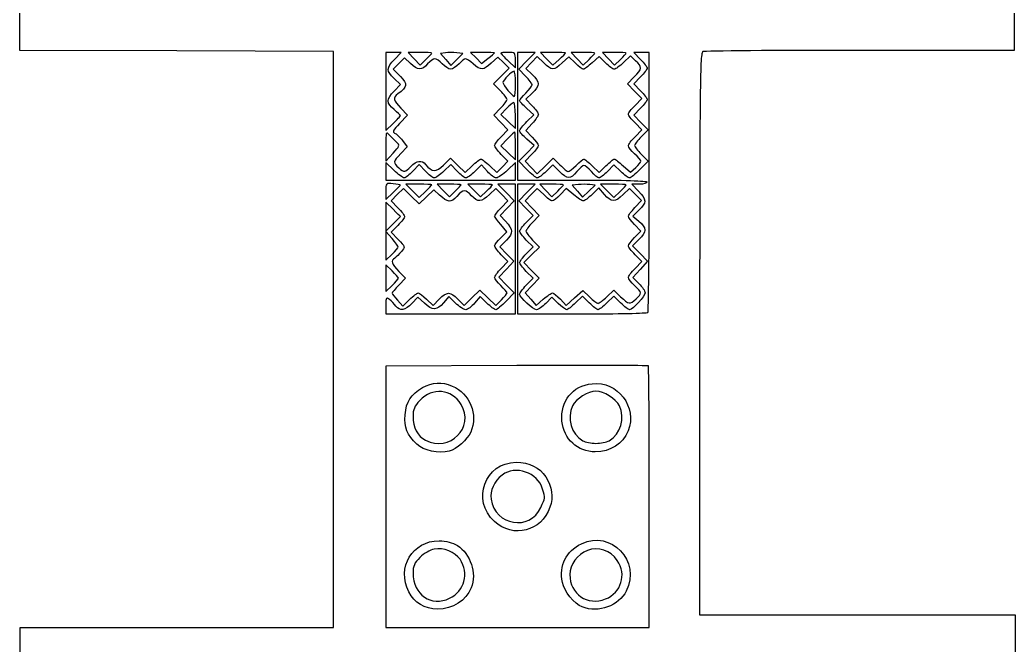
# Model space of a CAD drawing. Extents: x 29 to 164, y -46 to 300.
# Drawn here: x 29.5 to 163.8, y 128 to 212.3 of the extents above; entities that cross this region are included whole.
import ezdxf

# ---------------------------------------------------------------- set-up
doc = ezdxf.new("R2010")
doc.units = 0
doc.layers.get('0').update_dxf_attribs({"linetype": 'CONTINUOUS'})

msp = doc.modelspace()

# ---------------------------------------------------------------- linework, layer by layer
at = {"color": 7}
for points in [[(71.787949, 169.835831), (71.787103, 208.076942), (50.619327, 208.149284), (29.451512, 208.221624), (29.451512, 254.080943), (29.451512, 299.940276), (96.479292, 299.940276), (163.507067, 299.940276), (163.546748, 279.126387)], [(163.617303, 233.265679), (163.648178, 208.218861), (142.857372, 208.218578)], [(80.02474, 207.005173), (80.926768, 207.935831), (79.883629, 207.935831), (78.840491, 207.935831), (78.840491, 202.659357), (78.840491, 197.382885), (79.828266, 198.340276)], [(82.166164, 206.441959), (81.368821, 207.205864), (80.609372, 206.446418), (79.849924, 205.686969), (80.800428, 204.706298)], [(83.444266, 207.935831), (81.839246, 207.935831), (82.651507, 207.08801), (83.463771, 206.240189), (84.256533, 206.9997)], [(83.444266, 207.935831), (83.444266, 207.935831)], [(86.899259, 207.883533), (86.219332, 207.79472), (86.918786, 206.986046), (87.61824, 206.17737), (88.430879, 206.986046), (89.243521, 207.79472), (88.411355, 207.883533)], [(86.899259, 207.883533), (86.899259, 207.883533)], [(91.899596, 207.935831), (90.283228, 207.935831), (91.029584, 207.189478), (91.775935, 206.443124), (92.630331, 207.118922)], [(91.899596, 207.935831), (91.899596, 207.935831)], [(94.302097, 202.777168), (93.394905, 203.713152), (94.444061, 204.762307), (95.493216, 205.811463), (94.716253, 206.561384), (93.939292, 207.311305), (93.079189, 206.49468), (93.079189, 206.49468)], [(95.350401, 207.935831), (95.350401, 207.935831)], [(95.350401, 206.806942), (96.338181, 205.849552), (96.338181, 206.89269)], [(97.692975, 204.74838), (96.789991, 205.680021), (97.891363, 206.807927), (98.992732, 207.935831), (97.806566, 207.935831), (96.620401, 207.935831), (96.620401, 199.328054), (96.620401, 190.720276), (105.369292, 190.720276)], [(100.145943, 206.526888), (99.270162, 207.375725), (98.508572, 206.580795), (97.746981, 205.785865), (98.594802, 204.973601)], [(101.415726, 207.935831), (99.719934, 207.935831), (100.545584, 207.071873), (101.371228, 206.207912), (102.236027, 207.001317)], [(101.415726, 207.935831), (101.415726, 207.935831)], [(104.39008, 206.516417), (103.525106, 207.354781), (102.628059, 206.516417)], [(105.4576, 207.935831), (103.852576, 207.935831), (104.664843, 207.08801), (105.477107, 206.240189), (106.269866, 206.9997)], [(105.4576, 207.935831), (105.4576, 207.935831)], [(108.511597, 206.53028), (107.659373, 207.382504), (106.688738, 206.53028)], [(109.690933, 207.935831), (108.08591, 207.935831), (108.898174, 207.08801), (109.71044, 206.240189), (110.503197, 206.9997)], [(109.690933, 207.935831), (109.690933, 207.935831)], [(112.562725, 206.809979), (111.853938, 207.475849), (110.92651, 206.576951)], [(113.357259, 207.935831), (112.314121, 207.935831), (113.216151, 207.005173)], [(114.400401, 190.485092), (114.400401, 207.935831), (113.357259, 207.935831), (113.357259, 207.935831)], [(79.97155, 202.716958), (80.820387, 203.592736), (79.97155, 204.405974)], [(96.144701, 205.395831), (96.144701, 205.395831)], [(112.480209, 200.796284), (113.382236, 201.726942), (112.424848, 202.71472), (111.467457, 203.702498), (112.369481, 204.633157)], [(113.216151, 204.633157), (112.314121, 203.702498), (113.216151, 202.771839)], [(98.593673, 202.430415), (97.744839, 201.617178), (98.593673, 200.7414)], [(79.969377, 200.218027), (79.969292, 200.218027)], [(80.872271, 200.398839), (81.775255, 199.467198), (80.683207, 198.348838)], [(94.417986, 196.56295), (95.320014, 197.493609), (94.362623, 198.481387), (93.405232, 199.469165), (94.307259, 200.399823)], [(95.121106, 200.371074), (94.362874, 199.579649), (95.350525, 198.622377), (96.338181, 197.665107), (96.338181, 199.413801)], [(96.10876, 201.162498), (96.10876, 201.162498)], [(97.865097, 198.597973), (98.827576, 199.530842), (97.865097, 200.375905)], [(113.216151, 200.399823), (112.314121, 199.469165), (113.271512, 198.481387), (114.228903, 197.493609), (113.326878, 196.56295)], [(98.593035, 198.337002), (97.743445, 197.385399), (98.593035, 196.508845)], [(112.480209, 196.56295), (113.382236, 197.493609), (112.480209, 198.424268)], [(79.334292, 196.777975), (79.334292, 196.777975)], [(95.263775, 196.279822), (94.36087, 195.34826), (95.349523, 194.390017), (96.338181, 193.431774), (96.338181, 195.321579)], [(96.252431, 197.211387), (96.252431, 197.211387)], [(97.890401, 192.131387), (96.788069, 193.260276), (97.817573, 194.318609), (98.847072, 195.376942), (97.874847, 196.22092)], [(78.840401, 195.300452), (78.840401, 193.268565), (79.81453, 194.322755)], [(81.083997, 196.041319), (81.720123, 195.180917), (80.844709, 194.277715)], [(86.631712, 192.725101), (87.589292, 193.653222), (88.57707, 192.695831), (89.564848, 191.73844), (90.495504, 192.640468)], [(92.871979, 192.636147), (93.807094, 191.729799), (94.567875, 192.49058), (95.328658, 193.25136), (94.42231, 194.186475)], [(98.541885, 194.192264), (97.641142, 193.262934), (98.456403, 192.411984), (99.271664, 191.561036), (100.343939, 192.608083), (101.416211, 193.65513), (102.347855, 192.752146)], [(112.424848, 194.248054), (112.424848, 194.248054)], [(113.327826, 194.18995), (114.230813, 193.258309), (113.129444, 192.130402)], [(79.910632, 192.047553), (78.840401, 193.092608), (78.840401, 191.906442), (78.840401, 190.720276), (87.589292, 190.720276), (96.338181, 190.720276), (96.338181, 191.906442), (96.338181, 193.092608), (95.267947, 192.047553), (95.267947, 192.047553)], [(84.181321, 191.917965), (83.34517, 192.833432), (82.489596, 191.917965)], [(88.45968, 191.913658), (87.608128, 192.824815), (86.668054, 191.913658)], [(92.547192, 191.87774), (91.767347, 192.752981), (90.864326, 191.87774)], [(102.269468, 191.887965), (101.383998, 192.773428), (100.470434, 191.887965)], [(106.696411, 192.640468), (107.62707, 191.73844), (108.557729, 192.640468)], [(110.550373, 191.887965), (109.636803, 192.773428), (108.751339, 191.887965)], [(110.873786, 192.656952), (111.882366, 191.771407), (112.576937, 192.423927)], [(78.840401, 173.821498), (78.840401, 172.658054), (87.589292, 172.658054), (96.338181, 172.658054), (96.338181, 181.406942), (96.338181, 190.155831), (95.152015, 190.155831), (95.152015, 190.155831)], [(86.106294, 188.692893), (85.328856, 189.417315), (84.341422, 188.460257), (83.353992, 187.503199), (82.281714, 188.550247), (81.209442, 189.597294), (80.394181, 188.746346), (79.578917, 187.895395), (80.479663, 186.966065)], [(79.828181, 190.209394), (79.828181, 190.209394)], [(83.290828, 190.155831), (81.532366, 190.155831), (82.437865, 189.250333), (83.343369, 188.344834), (84.196326, 189.162022)], [(83.290828, 190.155831), (83.290828, 190.155831)], [(87.395377, 190.155831), (85.790357, 190.155831), (86.602621, 189.30801), (87.414882, 188.460189), (88.207644, 189.2197)], [(87.395377, 190.155831), (87.395377, 190.155831)], [(91.562112, 190.155831), (89.89049, 190.155831), (90.7535, 189.292821), (91.61651, 188.429811), (92.425119, 189.204511)], [(91.562112, 190.155831), (91.562112, 190.155831)], [(94.416697, 186.966065), (95.31744, 187.895395), (94.502927, 188.745561), (93.688419, 189.595727), (92.812639, 188.746891)], [(95.152015, 190.155831), (93.965847, 190.155831), (95.067219, 189.027927), (96.168591, 187.900021), (95.21153, 186.912587), (94.254475, 185.925157), (94.978895, 185.147716)], [(97.804656, 184.991839), (98.706683, 185.922498), (97.748336, 186.911261), (96.789991, 187.900021), (97.891363, 189.027927), (98.992732, 190.155831), (97.806566, 190.155831), (96.620401, 190.155831), (96.620401, 181.406942), (96.620401, 172.658054), (105.322251, 172.658054)], [(100.145943, 188.746891), (99.270162, 189.595727), (98.455655, 188.745561), (97.641142, 187.895395), (98.597246, 186.908947), (99.55335, 185.922498), (98.65132, 184.991839)], [(101.224266, 190.155831), (99.619246, 190.155831), (100.431507, 189.30801), (101.243771, 188.460189), (102.036533, 189.2197)], [(101.224266, 190.155831), (101.224266, 190.155831)], [(104.204093, 188.731882), (103.192518, 189.56571), (102.393657, 188.731882)], [(104.830869, 190.103533), (104.000119, 190.01472), (104.702184, 189.202552), (105.404248, 188.390385), (106.255775, 189.202552), (107.107304, 190.01472), (106.38446, 190.103533)], [(104.830869, 190.103533), (104.830869, 190.103533)], [(108.342089, 188.78494), (107.595822, 189.671829), (106.680787, 188.78494)], [(109.549046, 190.155831), (107.802135, 190.155831), (108.712356, 189.265923), (109.622579, 188.376014), (110.459269, 189.177612)], [(109.549046, 190.155831), (109.549046, 190.155831)], [(112.459468, 187.001171), (113.338139, 187.938733), (112.544389, 188.76723), (111.750639, 189.595727), (110.874861, 188.746891)], [(113.07504, 190.155831), (112.031899, 190.155831), (112.933926, 189.225173)], [(78.840401, 189.197131), (78.840401, 188.069552), (79.828181, 189.026942)], [(79.828181, 186.769165), (78.840401, 187.726556), (78.840401, 185.781387), (78.840401, 183.836218), (79.828181, 184.793609)], [(79.828181, 186.769165), (79.828181, 186.769165)], [(113.008509, 186.646466), (112.181056, 185.853718), (113.008509, 185.157464)], [(80.47837, 184.595379), (79.576346, 183.66472), (80.527723, 182.683143)], [(94.36404, 182.929224), (95.196443, 183.745947), (94.356199, 184.702931)], [(112.416545, 182.950599), (113.254906, 183.815571), (112.416545, 184.712617)], [(79.675612, 182.807394), (78.840412, 183.784509), (78.840412, 181.837368), (78.840412, 179.890229), (79.687079, 180.701387)], [(79.675612, 182.807394), (79.675612, 182.807394)], [(95.11928, 182.606387), (94.251899, 181.689165), (95.182789, 180.728731), (96.113676, 179.768301), (95.113842, 178.68262), (94.114008, 177.596942), (95.142259, 176.538609), (96.170513, 175.480276), (95.068181, 174.351387)], [(98.656484, 182.614495), (99.563674, 181.678511), (98.518926, 180.633764), (97.474176, 179.589016), (98.514716, 178.523407), (99.555255, 177.457798), (98.613118, 176.485757), (97.670976, 175.513716), (98.401037, 174.646089), (99.131097, 173.778459), (100.100229, 174.629367)], [(97.804656, 180.758506), (98.706683, 181.689165), (97.804656, 182.619823)], [(112.986323, 182.674112), (112.136705, 181.860124), (113.154579, 180.817725), (114.172455, 179.775325), (113.165501, 178.660748), (112.158546, 177.546168), (112.997245, 176.742642)], [(94.417986, 178.78295), (95.320014, 179.713609), (94.417986, 180.644268)], [(112.480209, 178.78295), (113.382236, 179.713609), (112.480209, 180.644268)], [(79.68707, 178.443609), (78.840401, 179.254767), (78.840401, 177.455831), (78.840401, 175.656896), (79.68707, 176.468054)], [(79.68707, 178.443609), (79.68707, 178.443609)], [(80.589097, 178.38649), (81.491125, 177.455831), (80.589097, 176.525173)], [(97.804656, 176.525173), (98.706683, 177.455831), (97.804656, 178.38649)], [(94.362623, 176.467991), (94.362623, 176.468054)], [(112.424848, 176.468054), (112.424848, 176.468054)], [(84.04584, 174.106799), (83.183496, 174.920172), (82.370261, 174.071335)], [(84.345972, 174.631439), (85.22175, 173.782602), (86.034987, 174.631439)], [(88.25335, 174.109384), (87.338315, 174.996273), (86.631625, 174.156422)], [(88.579898, 174.630592), (89.393889, 173.780973), (90.467143, 174.82898), (91.540401, 175.87699), (92.607861, 174.834644), (93.675316, 173.792299), (94.442303, 174.559286)], [(92.48668, 174.109384), (91.571645, 174.996273), (90.825379, 174.109384)], [(102.121496, 174.071335), (101.245721, 174.920172), (100.432481, 174.071335)], [(102.398325, 174.641576), (103.201851, 173.802877), (104.315525, 174.809016), (105.4292, 175.815155), (106.329903, 174.94216)], [(106.299948, 174.124528), (105.369292, 175.026556), (104.438631, 174.124528)], [(108.671967, 174.971195), (109.602623, 175.873222), (110.533282, 174.971195)], [(110.533282, 174.124528), (109.602623, 175.026556), (108.671967, 174.124528)], [(80.412553, 174.497663), (81.138042, 173.714852), (82.048768, 174.597564)], [(121.199673, 169.951571), (121.201109, 132.018054), (142.48881, 132.018054), (163.776505, 132.018054), (163.712356, 63.931942)], [(96.5029, 165.66886), (78.840401, 165.59411), (78.840401, 147.959415), (78.840401, 130.32472), (96.620401, 130.32472), (114.400401, 130.32472), (114.400401, 147.916571)], [(114.2829, 165.626016), (114.2829, 165.626016)], [(89.011825, 160.438241), (89.011825, 160.438241)], [(110.370465, 160.231803), (110.370465, 160.231803)], [(90.296763, 156.698505), (90.296763, 156.698505)], [(111.543341, 156.853753), (111.543341, 156.853753)], [(99.993712, 149.016566), (99.993712, 149.016566)], [(100.993784, 146.552498), (100.993784, 146.552498)], [(88.862752, 139.531266), (88.862752, 139.531266)], [(110.087314, 139.384652), (110.087314, 139.384652)], [(90.376671, 135.687086), (90.376671, 135.687086)], [(111.290498, 135.242078), (111.290498, 135.242078)], [(163.575817, -25.25028), (163.503483, -46.346391), (96.525241, -46.346391), (29.547004, -46.346391), (29.506934, 41.989165), (29.466867, 130.32472), (50.625858, 130.32472), (71.784848, 130.32472), (71.786823, 130.95972)]]:
    msp.add_lwpolyline(points, dxfattribs=at)
for points in [[(142.857372, 208.218578), (131.422428, 208.218356), (121.871195, 208.143203), (121.632401, 208.051571)], [(79.97155, 204.405974), (78.897435, 205.435038), (78.905947, 205.85087), (80.02474, 207.005173)], [(85.049292, 207.847521), (85.049292, 207.896092), (84.327032, 207.935831), (83.444266, 207.935831)], [(84.256533, 206.9997), (84.692549, 207.417431), (85.049292, 207.798951), (85.049292, 207.847521)], [(85.472623, 207.089165), (85.293906, 207.089165), (84.849406, 206.771665), (84.484848, 206.383609)], [(86.460401, 206.383609), (86.095843, 206.771665), (85.651343, 207.089165), (85.472623, 207.089165)], [(88.411355, 207.883533), (87.953661, 207.932383), (87.273215, 207.932383), (86.899259, 207.883533)], [(89.59239, 207.089165), (89.476131, 207.089165), (89.082739, 206.771665), (88.718181, 206.383609)], [(90.642268, 206.383609), (90.181089, 206.771665), (89.708643, 207.089165), (89.59239, 207.089165)], [(93.500341, 207.865276), (93.50892, 207.904081), (92.788596, 207.935831), (91.899596, 207.935831)], [(92.630331, 207.118922), (93.100248, 207.490612), (93.491753, 207.82647), (93.500341, 207.865276)], [(95.350401, 207.935831), (94.807123, 207.935831), (94.362623, 207.897246), (94.362623, 207.850084)], [(94.362623, 207.850084), (94.362623, 207.802922), (94.807123, 207.333507), (95.350401, 206.806942)], [(96.338181, 206.89269), (96.338181, 207.896704), (96.301131, 207.935831), (95.350401, 207.935831)], [(103.106172, 207.865276), (103.109107, 207.904081), (102.348411, 207.935831), (101.415726, 207.935831)], [(102.236027, 207.001317), (102.711665, 207.437689), (103.103231, 207.82647), (103.106172, 207.865276)], [(107.062623, 207.847521), (107.062623, 207.896092), (106.340362, 207.935831), (105.4576, 207.935831)], [(106.269866, 206.9997), (106.70588, 207.417431), (107.062623, 207.798951), (107.062623, 207.847521)], [(111.295959, 207.847521), (111.295959, 207.896092), (110.573696, 207.935831), (109.690933, 207.935831)], [(110.503197, 206.9997), (110.939216, 207.417431), (111.295959, 207.798951), (111.295959, 207.847521)], [(113.216151, 207.005173), (113.712264, 206.493312), (114.118181, 205.959607), (114.118181, 205.819165)], [(121.632401, 208.051571), (121.244637, 207.902772), (121.198392, 203.831186), (121.199673, 169.951571)], [(84.484848, 206.383609), (83.638252, 205.482451), (83.154983, 205.494615), (82.166164, 206.441959)], [(87.589292, 205.678054), (87.332964, 205.678054), (86.824964, 205.995554), (86.460401, 206.383609)], [(88.718181, 206.383609), (88.353618, 205.995554), (87.845618, 205.678054), (87.589292, 205.678054)], [(93.079189, 206.49468), (92.028103, 205.496723), (91.713321, 205.482375), (90.642268, 206.383609)], [(102.628059, 206.516417), (101.508182, 205.469796), (101.235397, 205.470948), (100.145943, 206.526888)], [(105.486581, 205.678054), (105.359237, 205.678054), (104.865813, 206.055317), (104.39008, 206.516417)], [(106.688738, 206.53028), (106.154892, 206.061554), (105.61392, 205.678054), (105.486581, 205.678054)], [(109.681456, 205.678054), (109.506755, 205.678054), (108.98032, 206.061554), (108.511597, 206.53028)], [(110.92651, 206.576951), (110.416427, 206.082557), (109.856149, 205.678054), (109.681456, 205.678054)], [(112.369481, 204.633157), (113.456627, 205.754807), (113.47428, 205.953618), (112.562725, 206.809979)], [(114.118181, 205.819165), (114.118181, 205.678722), (113.712264, 205.145018), (113.216151, 204.633157)], [(80.800428, 204.706298), (81.813948, 203.660611), (81.764993, 203.317987), (80.463181, 202.34594)], [(96.144701, 205.395831), (95.820092, 205.395831), (94.644261, 204.188513), (94.653766, 203.864971)], [(96.338181, 203.702498), (96.338181, 204.633831), (96.251113, 205.395831), (96.144701, 205.395831)], [(98.588119, 203.54795), (98.592437, 203.695784), (98.189613, 204.235977), (97.692975, 204.74838)], [(98.594802, 204.973601), (99.660721, 203.952389), (99.660521, 203.452412), (98.593673, 202.430415)], [(94.653766, 203.864971), (94.663302, 203.540152), (95.925324, 202.009165), (96.183532, 202.009165)], [(96.183532, 202.009165), (96.268591, 202.009165), (96.338181, 202.771165), (96.338181, 203.702498)], [(97.741449, 202.456016), (98.202804, 202.908748), (98.583804, 203.400119), (98.588119, 203.54795)], [(79.969292, 200.218027), (78.904149, 201.114283), (78.904589, 201.616224), (79.97155, 202.716958)], [(80.463181, 202.34594), (79.765742, 201.82517), (79.842109, 201.461699), (80.872271, 200.398839)], [(95.209292, 201.585831), (95.209292, 201.726274), (94.801055, 202.262374), (94.302097, 202.777168)], [(94.307259, 200.399823), (94.803375, 200.911684), (95.209292, 201.445389), (95.209292, 201.585831)], [(96.902623, 201.42692), (96.902623, 201.54019), (97.280098, 202.003286), (97.741449, 202.456016)], [(113.216151, 202.771839), (113.712264, 202.259978), (114.118181, 201.726274), (114.118181, 201.585831)], [(114.118181, 201.585831), (114.118181, 201.445389), (113.712264, 200.911684), (113.216151, 200.399823)], [(80.816044, 199.401637), (80.816044, 199.458818), (80.435044, 199.826196), (79.969377, 200.218027)], [(96.10876, 201.162498), (95.982576, 201.162498), (95.538135, 200.806356), (95.121106, 200.371074)], [(96.338181, 199.413801), (96.338181, 200.375583), (96.234939, 201.162498), (96.10876, 201.162498)], [(97.865097, 200.375905), (97.335738, 200.840691), (96.902623, 201.313648), (96.902623, 201.42692)], [(98.593673, 200.7414), (99.060646, 200.259726), (99.442623, 199.735797), (99.442623, 199.577115)], [(111.578181, 199.610276), (111.578181, 199.750718), (111.984093, 200.284423), (112.480209, 200.796284)], [(79.828266, 198.340276), (80.371544, 198.86684), (80.816044, 199.344453), (80.816044, 199.401637)], [(99.442623, 199.577115), (99.442623, 199.418432), (99.060308, 198.860383), (98.593035, 198.337002)], [(112.480209, 198.424268), (111.984093, 198.936129), (111.578181, 199.469834), (111.578181, 199.610276)], [(80.683207, 198.348838), (79.83441, 197.479588), (79.686571, 197.193861), (80.019514, 197.066099)], [(96.902623, 197.365), (96.902623, 197.530058), (97.335738, 198.084896), (97.865097, 198.597973)], [(79.334292, 196.777975), (78.858319, 197.312228), (78.840401, 197.258622), (78.840401, 195.300452)], [(80.308419, 195.800276), (80.044284, 196.033109), (79.605928, 196.473074), (79.334292, 196.777975)], [(80.019514, 197.066099), (80.255113, 196.975692), (80.734129, 196.514541), (81.083997, 196.041319)], [(93.515959, 195.376942), (93.515959, 195.517385), (93.921871, 196.051089), (94.417986, 196.56295)], [(96.252431, 197.211387), (96.205269, 197.211387), (95.760376, 196.792182), (95.263775, 196.279822)], [(96.338181, 195.321579), (96.338181, 196.360972), (96.299593, 197.211387), (96.252431, 197.211387)], [(97.874847, 196.22092), (97.340124, 196.685105), (96.902623, 197.199943), (96.902623, 197.365)], [(98.593035, 196.508845), (99.060308, 196.026742), (99.442623, 195.517385), (99.442623, 195.376942)], [(111.578181, 195.345751), (111.578181, 195.50335), (111.984093, 196.051089), (112.480209, 196.56295)], [(113.326878, 196.56295), (112.83076, 196.051089), (112.424848, 195.517385), (112.424848, 195.376942)], [(79.81453, 194.322755), (80.720043, 195.302693), (80.75483, 195.406759), (80.308419, 195.800276)], [(94.42231, 194.186475), (93.923812, 194.700789), (93.515959, 195.2365), (93.515959, 195.376942)], [(99.442623, 195.376942), (99.442623, 195.2365), (99.03729, 194.703394), (98.541885, 194.192264)], [(112.424848, 194.248054), (111.959181, 194.69419), (111.578181, 195.188156), (111.578181, 195.345751)], [(112.424848, 195.376942), (112.424848, 195.2365), (112.831189, 194.702352), (113.327826, 194.18995)], [(80.844709, 194.277715), (79.805042, 193.205053), (79.785029, 193.062957), (80.576917, 192.376158)], [(82.22707, 192.55472), (82.985181, 193.361692), (83.688764, 193.456107), (84.21541, 192.821533)], [(90.495504, 192.640468), (91.007365, 193.136583), (91.541069, 193.542498), (91.681512, 193.542498)], [(91.681512, 193.542498), (91.821954, 193.542498), (92.357665, 193.134642), (92.871979, 192.636147)], [(104.522623, 192.695831), (104.998997, 193.161498), (105.473579, 193.542498), (105.577251, 193.542498)], [(105.577251, 193.542498), (105.680925, 193.542498), (106.184548, 193.136583), (106.696411, 192.640468)], [(108.557729, 192.640468), (109.069587, 193.136583), (109.573167, 193.542498), (109.676794, 193.542498)], [(109.676794, 193.542498), (109.780423, 193.542498), (110.319069, 193.144003), (110.873786, 192.656952)], [(113.271512, 193.256669), (113.271512, 193.355794), (112.890512, 193.801917), (112.424848, 194.248054)], [(80.576917, 192.376158), (81.355128, 191.701218), (81.433179, 191.709662), (82.22707, 192.55472)], [(84.21541, 192.821533), (85.08796, 191.770176), (85.624391, 191.748767), (86.631712, 192.725101)], [(99.274797, 191.002498), (99.119662, 191.002498), (98.496682, 191.510498), (97.890401, 192.131387)], [(102.347855, 192.752146), (102.860255, 192.255508), (103.364321, 191.849165), (103.467998, 191.849165)], [(103.467998, 191.849165), (103.571672, 191.849165), (104.046251, 192.230165), (104.522623, 192.695831)], [(105.586643, 192.695831), (105.447056, 192.695831), (105.012259, 192.314831), (104.620427, 191.849165)], [(106.594817, 191.849165), (106.179908, 192.314831), (105.72623, 192.695831), (105.586643, 192.695831)], [(113.129444, 192.130402), (112.523688, 191.510055), (111.901142, 191.002498), (111.746005, 191.002498)], [(112.576937, 192.423927), (112.958956, 192.782812), (113.271512, 193.157547), (113.271512, 193.256669)], [(81.307443, 191.002498), (81.127826, 191.002498), (80.49926, 191.472773), (79.910632, 192.047553)], [(82.489596, 191.917965), (82.019024, 191.414458), (81.487058, 191.002498), (81.307443, 191.002498)], [(85.372722, 191.002498), (85.177334, 191.002498), (84.641205, 191.414458), (84.181321, 191.917965)], [(86.668054, 191.913658), (86.151009, 191.412519), (85.56811, 191.002498), (85.372722, 191.002498)], [(89.63627, 191.002498), (89.457502, 191.002498), (88.928036, 191.412519), (88.45968, 191.913658)], [(90.864326, 191.87774), (90.367666, 191.396356), (89.815041, 191.002498), (89.63627, 191.002498)], [(93.762376, 191.002498), (93.522938, 191.002498), (92.976105, 191.396356), (92.547192, 191.87774)], [(95.267947, 192.047553), (94.679321, 191.472773), (94.001813, 191.002498), (93.762376, 191.002498)], [(100.470434, 191.887965), (99.967971, 191.400956), (99.429937, 191.002498), (99.274797, 191.002498)], [(104.620427, 191.849165), (103.722399, 190.781919), (103.369689, 190.787741), (102.269468, 191.887965)], [(107.607535, 191.002498), (107.46545, 191.002498), (107.009726, 191.383498), (106.594817, 191.849165)], [(108.751339, 191.887965), (108.264331, 191.400956), (107.749619, 191.002498), (107.607535, 191.002498)], [(111.746005, 191.002498), (111.59087, 191.002498), (111.052836, 191.400956), (110.550373, 191.887965)], [(79.828181, 190.209394), (78.844871, 190.324191), (78.840401, 190.319613), (78.840401, 189.197131)], [(80.815959, 190.039206), (80.815959, 190.069387), (80.371459, 190.14597), (79.828181, 190.209394)], [(79.828181, 189.026942), (80.371459, 189.553507), (80.815959, 190.009028), (80.815959, 190.039206)], [(85.049292, 190.067521), (85.049292, 190.116092), (84.257981, 190.155831), (83.290828, 190.155831)], [(84.196326, 189.162022), (84.665456, 189.611475), (85.049292, 190.018951), (85.049292, 190.067521)], [(89.000401, 190.067521), (89.000401, 190.116092), (88.27814, 190.155831), (87.395377, 190.155831)], [(88.207644, 189.2197), (88.643658, 189.637431), (89.000401, 190.018951), (89.000401, 190.067521)], [(90.411512, 188.603609), (89.572595, 189.4966), (89.373318, 189.487783), (88.44523, 188.516628)], [(93.233734, 190.067521), (93.233734, 190.116092), (92.481504, 190.155831), (91.562112, 190.155831)], [(92.425119, 189.204511), (92.869862, 189.630596), (93.233734, 190.018951), (93.233734, 190.067521)], [(102.829292, 190.067521), (102.829292, 190.116092), (102.107032, 190.155831), (101.224266, 190.155831)], [(102.036533, 189.2197), (102.472549, 189.637431), (102.829292, 190.018951), (102.829292, 190.067521)], [(106.38446, 190.103533), (105.986899, 190.152383), (105.287784, 190.152383), (104.830869, 190.103533)], [(105.369292, 190.720276), (111.013734, 190.720276), (114.118181, 190.620132), (114.118181, 190.438054)], [(111.295959, 190.067521), (111.295959, 190.116092), (110.509846, 190.155831), (109.549046, 190.155831)], [(110.459269, 189.177612), (110.919446, 189.618492), (111.295959, 190.018951), (111.295959, 190.067521)], [(114.118181, 190.438054), (114.118181, 190.282831), (113.648764, 190.155831), (113.07504, 190.155831)], [(114.212251, 172.846203), (114.315734, 172.949682), (114.400401, 180.887182), (114.400401, 190.485092)], [(88.44523, 188.516628), (87.593342, 187.625207), (87.222101, 187.653183), (86.106294, 188.692893)], [(92.812639, 188.746891), (91.746832, 187.713864), (91.273898, 187.685645), (90.411512, 188.603609)], [(101.308258, 187.898054), (101.15066, 187.898054), (100.62762, 188.28003), (100.145943, 188.746891)], [(102.393657, 188.731882), (101.954285, 188.273276), (101.465857, 187.898054), (101.308258, 187.898054)], [(105.490713, 187.898054), (105.339439, 187.898054), (104.760463, 188.273276), (104.204093, 188.731882)], [(106.680787, 188.78494), (106.177517, 188.297152), (105.641984, 187.898054), (105.490713, 187.898054)], [(110.874861, 188.746891), (109.765471, 187.671627), (109.272651, 187.679029), (108.342089, 188.78494)], [(112.933926, 189.225173), (114.048362, 188.075371), (114.060537, 187.654372), (113.008509, 186.646466)], [(80.815959, 185.781387), (80.815959, 185.798094), (80.371459, 186.2426), (79.828181, 186.769165)], [(80.479663, 186.966065), (80.975067, 186.454936), (81.380401, 185.921829), (81.380401, 185.781387)], [(93.515959, 185.848327), (93.515959, 185.951954), (93.921289, 186.454936), (94.416697, 186.966065)], [(111.579488, 185.836638), (111.580335, 185.96147), (111.976194, 186.485512), (112.459468, 187.001171)], [(79.828181, 184.793609), (80.371459, 185.320174), (80.815959, 185.764674), (80.815959, 185.781387)], [(81.380401, 185.781387), (81.380401, 185.640945), (80.974489, 185.10724), (80.47837, 184.595379)], [(94.356199, 184.702931), (93.894069, 185.229273), (93.515959, 185.744701), (93.515959, 185.848327)], [(112.416545, 184.712617), (111.955442, 185.205992), (111.578765, 185.711802), (111.579488, 185.836638)], [(94.978895, 185.147716), (96.054181, 183.993735), (96.074986, 183.617011), (95.11928, 182.606387)], [(96.902623, 183.805831), (96.902623, 183.946274), (97.308537, 184.479978), (97.804656, 184.991839)], [(98.65132, 184.991839), (98.155207, 184.479978), (97.749292, 183.946274), (97.749292, 183.805831)], [(113.008509, 185.157464), (114.057359, 184.274913), (114.052186, 183.695259), (112.986326, 182.674112)], [(80.522276, 181.67141), (80.515954, 181.758786), (80.134971, 182.269978), (79.675612, 182.807394)], [(80.527723, 182.683143), (81.478253, 181.702449), (81.478617, 181.70099), (80.935864, 181.060365)], [(93.523799, 181.843712), (93.528117, 181.991543), (93.906216, 182.480025), (94.36404, 182.929224)], [(97.804656, 182.619823), (97.308537, 183.131684), (96.902623, 183.665389), (96.902623, 183.805831)], [(97.749292, 183.805831), (97.749292, 183.665389), (98.157527, 183.129288), (98.656484, 182.614495)], [(111.578181, 181.830276), (111.578181, 181.970718), (111.955442, 182.474863), (112.416545, 182.950599)], [(79.687079, 180.701387), (80.152748, 181.147524), (80.528586, 181.584034), (80.522276, 181.67141)], [(94.417986, 180.644268), (93.921871, 181.156129), (93.519484, 181.695879), (93.523799, 181.843712)], [(112.480209, 180.644268), (111.984093, 181.156129), (111.578181, 181.689834), (111.578181, 181.830276)], [(80.039848, 180.193474), (79.482504, 179.836912), (79.61921, 179.38716), (80.589097, 178.38649)], [(80.935864, 181.060365), (80.637081, 180.707706), (80.233873, 180.317604), (80.039848, 180.193474)], [(96.902623, 179.572498), (96.902623, 179.71294), (97.308537, 180.246645), (97.804656, 180.758506)], [(93.515959, 177.565751), (93.515959, 177.72335), (93.921871, 178.271089), (94.417986, 178.78295)], [(97.804656, 178.38649), (97.308537, 178.898351), (96.902623, 179.432056), (96.902623, 179.572498)], [(111.578181, 177.565751), (111.578181, 177.72335), (111.984093, 178.271089), (112.480209, 178.78295)], [(80.533734, 177.455831), (80.533734, 177.552972), (80.152734, 177.997472), (79.68707, 178.443609)], [(79.68707, 176.468054), (80.152734, 176.91419), (80.533734, 177.35869), (80.533734, 177.455831)], [(94.362623, 176.468054), (93.896959, 176.91419), (93.515959, 177.408156), (93.515959, 177.565751)], [(112.424848, 176.468054), (111.959181, 176.91419), (111.578181, 177.408156), (111.578181, 177.565751)], [(80.589097, 176.525173), (80.092982, 176.013312), (79.68707, 175.523857), (79.68707, 175.437497)], [(95.209292, 175.491553), (95.209292, 175.582457), (94.828289, 176.021855), (94.362623, 176.467991)], [(96.902623, 175.310536), (96.902623, 175.466723), (97.308537, 176.013312), (97.804656, 176.525173)], [(112.618325, 174.682803), (113.445476, 175.459874), (113.441802, 175.493746), (112.424848, 176.468054)], [(112.997245, 176.742642), (113.45854, 176.300704), (113.835959, 175.746674), (113.835959, 175.511467)], [(79.334292, 174.597609), (78.881151, 174.952986), (78.840401, 174.88895), (78.840401, 173.821498)], [(79.68707, 175.437497), (79.68707, 175.351134), (80.013539, 174.92821), (80.412553, 174.497663)], [(82.048768, 174.597564), (82.54967, 175.083056), (83.074403, 175.480276), (83.214848, 175.480276)], [(83.214848, 175.480276), (83.355287, 175.480276), (83.864295, 175.098299), (84.345972, 174.631439)], [(86.034987, 174.631439), (87.057349, 175.698552), (87.556933, 175.6984), (88.579898, 174.630592)], [(94.442303, 174.559286), (94.864146, 174.981129), (95.209292, 175.40065), (95.209292, 175.491553)], [(99.191592, 173.222498), (98.710761, 173.222498), (96.902623, 174.871912), (96.902623, 175.310536)], [(100.100229, 174.629367), (100.633251, 175.097368), (101.187586, 175.480276), (101.332081, 175.480276)], [(101.332081, 175.480276), (101.476576, 175.480276), (101.956385, 175.10286), (102.398325, 174.641576)], [(106.329903, 174.94216), (106.825291, 174.462012), (107.345514, 174.069165), (107.485959, 174.069165)], [(107.485959, 174.069165), (107.626398, 174.069165), (108.160106, 174.475079), (108.671967, 174.971195)], [(110.533282, 174.971195), (111.636511, 173.9019), (111.767764, 173.883747), (112.618325, 174.682803)], [(113.835959, 175.511467), (113.835959, 175.030634), (112.186545, 173.222498), (111.747921, 173.222498)], [(80.196961, 173.716387), (79.994131, 173.988026), (79.605928, 174.384576), (79.334292, 174.597609)], [(82.370261, 174.071335), (81.449531, 173.110303), (80.736474, 172.993844), (80.196961, 173.716387)], [(86.631625, 174.156422), (85.738434, 173.094919), (85.131001, 173.083264), (84.04584, 174.106799)], [(89.623748, 173.222498), (89.373301, 173.222498), (88.75662, 173.621597), (88.25335, 174.109384)], [(90.825379, 174.109384), (90.414938, 173.621597), (89.874203, 173.222498), (89.623748, 173.222498)], [(93.683782, 173.222498), (93.528645, 173.222498), (92.989953, 173.621597), (92.48668, 174.109384)], [(95.068181, 174.351387), (94.4619, 173.730498), (93.83892, 173.222498), (93.683782, 173.222498)], [(100.432481, 174.071335), (99.985201, 173.604474), (99.426799, 173.222498), (99.191592, 173.222498)], [(103.252623, 173.222498), (103.112181, 173.222498), (102.603176, 173.604474), (102.121496, 174.071335)], [(104.438631, 174.124528), (103.92677, 173.628413), (103.393068, 173.222498), (103.252623, 173.222498)], [(107.485959, 173.222498), (107.345514, 173.222498), (106.811812, 173.628413), (106.299948, 174.124528)], [(108.671967, 174.124528), (108.160106, 173.628413), (107.626398, 173.222498), (107.485959, 173.222498)], [(111.747921, 173.222498), (111.591731, 173.222498), (111.045142, 173.628413), (110.533282, 174.124528)], [(105.322251, 172.658054), (110.108272, 172.658054), (114.108772, 172.74272), (114.212251, 172.846203)], [(71.786821, 130.95972), (71.787949, 131.30897), (71.788514, 148.80322), (71.787949, 169.835831)], [(114.2829, 165.626016), (114.218271, 165.690692), (106.217271, 165.709971), (96.5029, 165.66886)], [(114.400401, 147.916571), (114.400401, 157.592092), (114.347523, 165.561342), (114.2829, 165.626016)], [(81.444028, 159.028143), (81.591356, 160.804717), (82.235071, 161.806877), (83.805827, 162.705078)], [(89.011825, 160.438241), (87.742858, 162.519418), (85.080193, 162.771685), (83.426684, 160.96739)], [(83.805827, 162.705078), (85.102209, 163.446385), (86.361911, 163.511367), (87.798676, 162.911049)], [(87.798676, 162.911049), (90.192696, 161.910763), (91.332454, 159.076276), (90.296763, 156.698505)], [(102.61887, 158.181197), (102.360578, 160.86929), (104.025271, 162.940677), (106.678493, 163.232622)], [(106.678493, 163.232622), (110.138972, 163.61339), (112.831152, 160.083352), (111.543341, 156.853753)], [(107.203734, 162.215831), (106.134047, 162.215831), (104.533533, 161.213073), (104.037006, 160.231803)], [(110.370465, 160.231803), (109.873934, 161.213073), (108.273424, 162.215831), (107.203734, 162.215831)], [(83.426684, 160.96739), (82.706317, 160.181339), (82.509292, 159.719991), (82.509292, 158.819295)], [(84.193386, 155.588387), (87.450735, 153.903944), (90.887093, 157.362701), (89.011825, 160.438241)], [(104.037006, 160.231803), (103.23438, 158.645599), (103.902115, 156.385961), (105.422844, 155.542083)], [(108.984624, 155.542083), (110.505356, 156.385961), (111.173091, 158.645599), (110.370465, 160.231803)], [(83.035346, 155.04956), (81.690978, 156.327547), (81.300941, 157.302712), (81.444028, 159.028143)], [(82.509292, 158.819295), (82.509292, 157.349304), (83.144414, 156.13083), (84.193386, 155.588387)], [(107.118376, 154.031387), (104.732308, 154.031387), (102.850882, 155.766591), (102.61887, 158.181197)], [(90.296763, 156.698505), (89.852802, 155.679246), (88.393784, 154.384611), (87.411123, 154.137979)], [(111.543341, 156.853753), (110.847971, 155.109905), (109.157053, 154.031387), (107.118376, 154.031387)], [(87.411123, 154.137979), (85.951128, 153.771545), (83.938734, 154.190775), (83.035346, 155.04956)], [(105.422844, 155.542083), (105.781447, 155.343091), (106.582848, 155.180277), (107.203734, 155.180277)], [(107.203734, 155.180277), (107.824623, 155.180277), (108.626024, 155.343091), (108.984624, 155.542083)], [(93.501805, 144.6233), (90.340214, 147.479612), (92.225467, 152.615975), (96.43664, 152.61922)], [(99.993712, 149.016566), (99.377898, 151.233949), (96.306914, 152.294902), (94.536156, 150.902022)], [(96.43664, 152.61922), (98.213048, 152.620631), (99.614259, 151.936324), (100.425781, 150.671167)], [(94.536156, 150.902022), (93.464434, 150.059008), (92.863566, 148.756013), (93.041346, 147.6605)], [(100.425781, 150.671167), (101.290072, 149.323754), (101.481721, 147.934049), (100.993784, 146.552498)], [(99.754447, 146.531089), (100.374964, 147.897315), (100.356839, 147.709042), (99.993712, 149.016566)], [(93.041346, 147.6605), (93.625094, 144.063273), (98.278075, 143.280459), (99.754447, 146.531089)], [(100.993784, 146.552498), (99.843943, 143.296861), (96.051074, 142.320189), (93.501805, 144.6233)], [(105.247065, 141.622753), (109.252769, 143.561879), (113.295814, 139.293215), (111.290498, 135.242078)], [(81.936071, 135.139694), (80.268225, 138.408948), (82.440074, 142.057553), (86.033424, 142.023046)], [(88.862752, 139.531266), (88.220132, 140.512034), (86.623957, 141.142665), (85.376523, 140.908643)], [(86.033424, 142.023046), (87.020451, 142.013563), (87.805359, 141.808331), (88.502609, 141.377406)], [(88.502609, 141.377406), (90.260438, 140.291009), (91.143424, 137.609951), (90.376671, 135.687086)], [(102.667734, 136.402235), (102.22769, 138.74786), (103.145443, 140.605373), (105.247065, 141.622753)], [(110.087314, 139.384652), (109.172649, 140.746219), (107.518285, 141.299185), (106.041263, 140.737027)], [(83.446589, 139.785128), (82.686169, 139.024711), (82.509292, 138.626826), (82.509292, 137.676705)], [(85.376523, 140.908643), (84.807479, 140.801893), (83.983906, 140.322445), (83.446589, 139.785128)], [(106.041263, 140.737027), (104.723616, 140.235524), (103.675959, 138.786541), (103.675959, 137.465637)], [(87.444995, 134.27429), (89.473879, 135.256455), (90.112401, 137.624065), (88.862752, 139.531266)], [(108.492076, 134.174988), (110.632158, 135.031278), (111.377225, 137.464488), (110.087314, 139.384652)], [(82.509292, 137.676705), (82.509292, 134.750823), (84.951573, 133.067243), (87.444995, 134.27429)], [(103.675959, 137.465637), (103.675959, 134.840993), (106.069426, 133.205636), (108.492076, 134.174988)], [(90.376671, 135.687086), (89.676904, 133.932198), (87.896415, 132.805973), (85.846917, 132.821851)], [(105.351826, 133.097968), (104.296498, 133.502068), (102.886073, 135.238378), (102.667734, 136.402235)], [(85.846917, 132.821851), (84.096773, 132.835397), (82.684671, 133.672319), (81.936071, 135.139694)], [(111.290498, 135.242078), (110.306017, 133.253236), (107.54739, 132.257254), (105.351826, 133.097968)]]:
    msp.add_open_spline(points, degree=3, dxfattribs=at)

doc.saveas('drawing.dxf')
